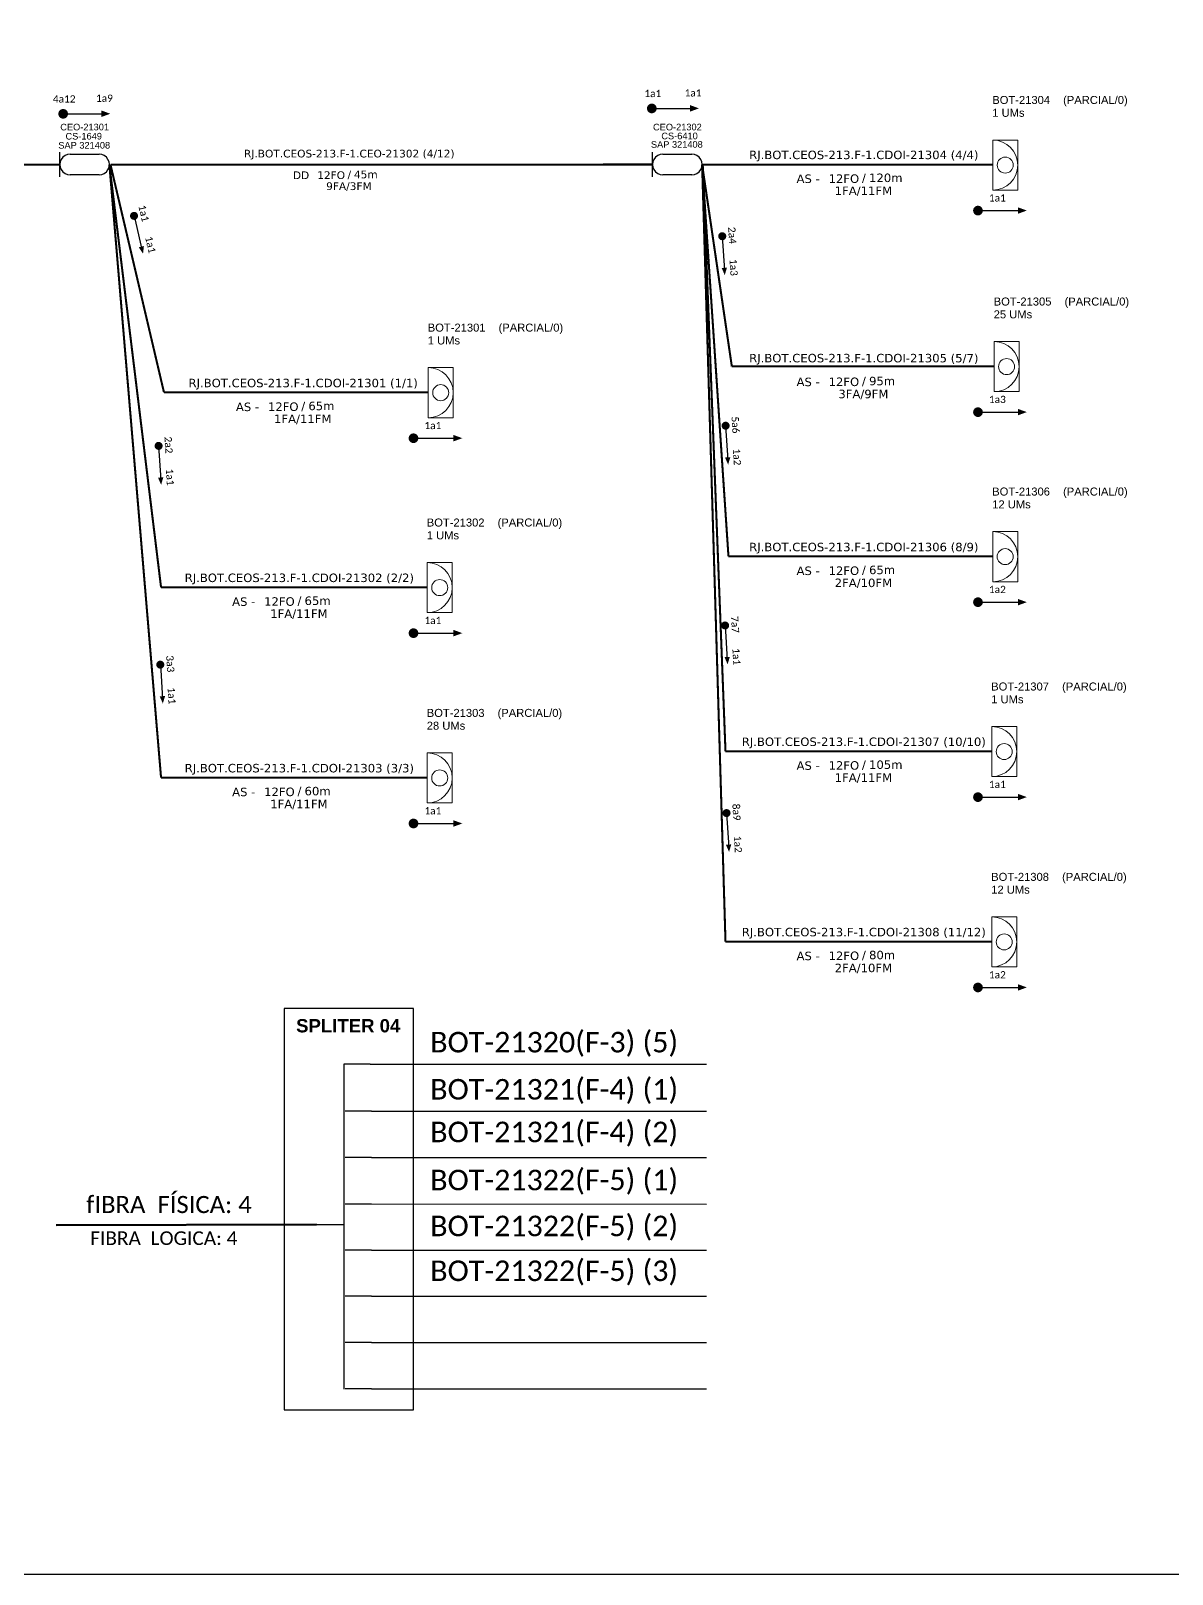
# Model space of a CAD drawing. Header units: metres. Extents: x 0 to 841, y 0 to 594.
# Drawn here: x 207.7 to 427.4, y -0.1 to 296.9 of the extents above; entities that cross this region are included whole.
import ezdxf
from ezdxf.enums import TextEntityAlignment as Align

# ---------------------------------------------------------------- set-up
doc = ezdxf.new("R2010")
doc.units = ezdxf.units.M
for name, color, linetype, lineweight in [("20.0-LEGENDA DOS CDO'S", 1, 'Continuous', 0), ('20.1-CDO_INTERIOR', 1, 'Continuous', 0), ('20.2-CDO_POSTE', 1, 'Continuous', 5), ('40.1-ETIQUETAS', 1, 'Continuous', 20)]:
    doc.layers.add(name, color=color, linetype=linetype, lineweight=lineweight)
for name, color, linetype in [('20.4-CEOS', 1, 'Continuous'), ('CAP a instalar', 1, 'Continuous'), ('SETA', 7, 'Continuous')]:
    doc.layers.add(name, color=color, linetype=linetype)
doc.styles.add('ARIAL', font='arial.ttf')
doc.styles.add('siredit', font='verdana.ttf')
doc.styles.get("Standard").update_dxf_attribs({"font": 'arial.ttf'})
doc.linetypes.add('FENCELINE1', pattern='A,0.25,-0.1,[133,ltypeshp.shx,S=0.1,R=0,X=-0.1,Y=0],-0.1,1', length=1.45)

# ---------------------------------------------------------------- blocks, each defined once
blk = doc.blocks.new('CDOE-TEXTO PADRÃO')
at = {"layer": "20.0-LEGENDA DOS CDO'S", "color": 0, "style": 'ARIAL'}
for tag, p in [('CDO_N', (0.49, 7.39)), ('CORDOALHA', (0.5, 4.33)), ('SAP', (0.51, 1.67)), ('SPLITER_1', (0.59, -0.91)), ('SPLITER_2', (0.6, -3.55)), ('(XX-XX_F)S', (0.54, -8.29)), ('(XX-XX_L)S', (0.55, -10.83)), ('UMS', (0.55, -13.15))]:
    blk.add_attdef(tag, p, '', height=1.7, rotation=0.118, dxfattribs=at)
blk.add_attdef('FIBRAS_UTILIZADAS', text='', height=1.7, rotation=0.118, dxfattribs=at).set_placement((19.77, 7.43), align=Align.CENTER)
blk = doc.blocks.new('CDOI_INT')
at = {"layer": '20.1-CDO_INTERIOR', "color": 0, "lineweight": 18}
blk.add_lwpolyline([(4.25, -4.25), (4.25, 4.25), (0, 4.25), (0, -4.25)], close=True, dxfattribs=at)
blk.add_circle((2.12, 0), 1.36, dxfattribs=at)
blk.add_arc((0, 0), 4.25, 270, 90, dxfattribs=at)
at = {"layer": "20.0-LEGENDA DOS CDO'S", "color": 0, "style": 'ARIAL'}
for tag, p in [('CDO_N', (-0.08, 10.38)), ('SPLITER_1', (21.18, 10.38)), ('SURVEY', (-0.08, 8.2)), ('SPLITER_2', (21.19, 8.68)), ('SAP', (-0.08, 6.23)), ('1:XX', (5.94, -2.22)), ('UMS', (5.94, -4.24))]:
    blk.add_attdef(tag, p, '', height=1.36, dxfattribs=at)
blk.add_attdef('FIBRAS_UTILIZADAS', text='', height=1.36, dxfattribs=at).set_placement((15.34, 10.38), align=Align.CENTER)
blk = doc.blocks.new('ETIQUETA_RS5F')
at = {"layer": '40.1-ETIQUETAS', "color": 0, "style": 'siredit'}
blk.add_text('/', height=1.5, dxfattribs=at).set_placement((1.55, -1.95), align=Align.MIDDLE_RIGHT)
for tag, p in [('ETIQUETA_R_SECUNDARIA', (1.18, 2.1)), ('ETIQUETA_R_PRIMARIA', (1.18, 4.1)), ('F_ATIVAS/F_MORTAS', (1.11, -4.24))]:
    blk.add_attdef(tag, text='', height=1.5, dxfattribs=at).set_placement(p, align=Align.MIDDLE_CENTER)
for tag, p in [('TIPO_CABO', (-6.62, -2.12)), ('CAP_CABO', (0.37, -2.09))]:
    blk.add_attdef(tag, text='', height=1.5, dxfattribs=at).set_placement(p, align=Align.MIDDLE_RIGHT)
blk.add_attdef('METROS', text='', height=1.5, dxfattribs=at).set_placement((2.11, -1.95), align=Align.MIDDLE_LEFT)
for tag, p in [('FUSÃO_1', (0.82, -8.39)), ('FUSÃO_2', (0.82, -10.6)), ('FUSÃO_3', (0.82, -12.93)), ('FUSÃO_4', (0.82, -15.14)), ('FUSÃO_5', (0.82, -17.16))]:
    blk.add_attdef(tag, text='', height=1.5, dxfattribs=at).set_placement(p, align=Align.CENTER)

msp = doc.modelspace()

# ---------------------------------------------------------------- linework, layer by layer
at = {"color": 7, "linetype": 'Continuous'}
for p, q in [((267.97, 98.02), (267.97, 35.49)), ((273.03, 98.02), (267.97, 98.02)), ((273.29, 88.97), (268.22, 88.97)), ((273.29, 80.06), (268.22, 80.06)), ((273.29, 71.1), (268.22, 71.1)), ((262.71, 67.17), (267.95, 67.17)), ((273.29, 62.23), (268.22, 62.23)), ((273.29, 53.35), (268.22, 53.35)), ((273.29, 44.43), (268.22, 44.43)), ((273.29, 35.54), (268.22, 35.54))]:
    msp.add_line(p, q, dxfattribs=at)
at = {"color": 10, "linetype": 'Continuous'}
for p, q in [((273.03, 98.02), (337.76, 98.01)), ((273.29, 88.97), (337.76, 88.96)), ((273.29, 80.08), (337.76, 80.06)), ((273.29, 71.12), (337.76, 71.1)), ((273.29, 62.24), (337.76, 62.22)), ((273.29, 53.36), (337.76, 53.35)), ((273.29, 44.45), (337.76, 44.43)), ((273.29, 35.54), (337.76, 35.52))]:
    msp.add_line(p, q, dxfattribs=at)
at = {"color": 1, "linetype": 'Continuous', "lineweight": 60}
msp.add_line((262.71, 67.17), (212.62, 67.01), dxfattribs=at)
at = {"color": 7}
for points in [[(-0.21, -0.13), (840.79, -0.13), (840.79, 593.87), (-0.21, 593.87)], [(256.49, 31.48), (281.38, 31.48), (281.38, 108.74), (256.49, 108.74)]]:
    msp.add_lwpolyline(points, close=True, dxfattribs=at)
for points, const_width in [([(326.79, 281.94, 1), (327.72, 281.94, 1)], 0.932), ([(213.49, 280.9, 1), (214.42, 280.9, 1)], 0.932), ([(227.51, 261.64, 1), (227.69, 260.89, 1)], 0.77), ([(389.57, 262.28, 1), (390.5, 262.28, 1)], 0.932), ([(340.79, 257.73, 1), (340.84, 256.96, 1)], 0.77), ([(389.57, 223.49, 1), (390.5, 223.49, 1)], 0.932), ([(341.44, 221.26, 1), (341.49, 220.49, 1)], 0.77), ([(232.3, 217.38, 1), (232.35, 216.61, 1)], 0.77), ([(280.92, 218.47, 1), (281.85, 218.47, 1)], 0.932), ([(389.57, 186.92, 1), (390.5, 186.92, 1)], 0.932), ([(280.92, 180.96, 1), (281.85, 180.96, 1)], 0.932), ([(341.34, 182.82, 1), (341.39, 182.05, 1)], 0.77), ([(232.63, 175.28, 1), (232.68, 174.51, 1)], 0.77), ([(389.57, 149.4, 1), (390.5, 149.4, 1)], 0.932), ([(341.62, 146.72, 1), (341.66, 145.95, 1)], 0.77), ([(280.92, 144.33, 1), (281.85, 144.33, 1)], 0.932), ([(389.57, 112.77, 1), (390.5, 112.77, 1)], 0.932)]:
    msp.add_lwpolyline(points, format="xyb", close=True, dxfattribs=dict(const_width=const_width))
at = {"layer": '20.4-CEOS', "color": 7}
for p, q in [((213.32, 268.75), (213.32, 273.54)), ((327.41, 268.75), (327.41, 273.54)), ((215.3, 273.13), (220.87, 273.13)), ((329.39, 273.13), (334.96, 273.13)), ((220.87, 269.16), (215.3, 269.16)), ((334.96, 269.16), (329.39, 269.16))]:
    msp.add_line(p, q, dxfattribs=at)
for centre, major_axis, start_param, end_param in [((215.3, 271.15), (1.4, 1.4), 0.785398, 3.926991), ((220.87, 271.15), (-1.4, 1.4), 2.356194, 5.497787), ((329.39, 271.15), (1.4, 1.4), 0.785398, 3.926991), ((334.96, 271.15), (-1.4, 1.4), 2.356194, 5.497787)]:
    msp.add_ellipse(centre, major_axis=major_axis, ratio=1, start_param=start_param, end_param=end_param, dxfattribs=at)
at = {"layer": 'CAP a instalar', "color": 7, "ltscale": 7, "const_width": 0.395}
for points in [[(104.28, 271.1), (213.28, 271.1)], [(223.07, 271.1), (327.41, 271.15)]]:
    msp.add_lwpolyline(points, dxfattribs=at)
at = {"layer": 'CAP a instalar', "color": 8, "linetype": 'FENCELINE1', "ltscale": 0.3, "const_width": 0.395}
for points in [[(222.85, 271.15), (232.8, 189.76)], [(222.85, 271.15), (232.8, 153.13)], [(341.44, 121.58), (336.94, 271.15)], [(337.06, 271.1), (341.44, 158.21)]]:
    msp.add_lwpolyline(points, dxfattribs=at)
at = {"layer": 'CAP a instalar', "color": 8, "linetype": 'FENCELINE1', "ltscale": 7, "const_width": 0.395}
for points in [[(223.07, 271.1), (233.36, 227.3)], [(336.94, 271.15), (342.66, 232.3)], [(336.94, 271.15), (342.01, 195.75)], [(337.06, 271.1), (392.88, 271.1)], [(342.65, 232.31), (393.22, 232.31)], [(233.36, 227.3), (284.23, 227.29)], [(342.01, 195.75), (392.87, 195.73)], [(232.8, 189.76), (283.94, 189.77)], [(341.44, 158.21), (392.59, 158.22)], [(232.8, 153.13), (283.94, 153.14)], [(341.44, 121.58), (392.59, 121.59)]]:
    msp.add_lwpolyline(points, dxfattribs=at)
at = {"layer": 'SETA'}
for points in [[(213.96, 280.9), (221.97, 280.9)], [(327.25, 281.94), (335.26, 281.94)], [(390.36, 262.27), (398.37, 262.27)], [(227.6, 261.26), (229.12, 254.82)], [(340.81, 257.34), (341.23, 250.74)], [(390.36, 223.49), (398.37, 223.49)], [(341.47, 220.87), (341.88, 214.26)], [(232.33, 216.99), (232.75, 210.38)], [(281.72, 218.47), (289.73, 218.47)], [(390.36, 186.91), (398.37, 186.91)], [(341.36, 182.44), (341.78, 175.83)], [(281.72, 180.95), (289.73, 180.95)], [(232.66, 174.9), (233.08, 168.29)], [(390.36, 149.4), (398.37, 149.4)], [(341.64, 146.34), (342.06, 139.73)], [(281.72, 144.32), (289.73, 144.32)], [(390.36, 112.77), (398.37, 112.77)]]:
    msp.add_lwpolyline(points, dxfattribs=at)
for points in [[(334.62, 282.58), (336.33, 281.95), (334.62, 281.33)], [(221.33, 281.54), (223.03, 280.92), (221.33, 280.3)], [(397.73, 262.91), (399.44, 262.29), (397.73, 261.67)], [(229.5, 255.46), (229.33, 253.97), (228.5, 255.22)], [(341.72, 251.3), (341.3, 249.86), (340.7, 251.24)], [(397.73, 224.12), (399.44, 223.5), (397.73, 222.88)], [(289.08, 219.1), (290.79, 218.48), (289.08, 217.86)], [(342.37, 214.83), (341.95, 213.39), (341.35, 214.76)], [(233.24, 210.95), (232.81, 209.51), (232.21, 210.88)], [(397.73, 187.54), (399.44, 186.92), (397.73, 186.3)], [(289.08, 181.59), (290.79, 180.96), (289.08, 180.34)], [(342.27, 176.4), (341.85, 174.96), (341.25, 176.33)], [(233.57, 168.85), (233.14, 167.41), (232.54, 168.79)], [(397.73, 150.03), (399.44, 149.41), (397.73, 148.79)], [(289.08, 144.95), (290.79, 144.33), (289.08, 143.71)], [(342.55, 140.3), (342.13, 138.86), (341.52, 140.23)], [(397.73, 113.4), (399.44, 112.78), (397.73, 112.16)]]:
    msp.add_solid(points, dxfattribs=at)

# ---------------------------------------------------------------- block references
at = {"layer": '20.2-CDO_POSTE', "color": 7}
ref = msp.add_blockref('CDOE-TEXTO PADRÃO', (218.36, 269.19), dxfattribs=dict(at, xscale=0.7484400022029878, yscale=0.7484400022029878, zscale=0.7484399999999998))
ref.add_attrib('CDO_N', 'CEO-21301', (213.4, 277.71), dxfattribs={"layer": "20.0-LEGENDA DOS CDO'S", "color": 0, "height": 1.272, "rotation": 0.118, "style": 'ARIAL'})
ref.add_attrib('CORDOALHA', 'CS-1649', (214.41, 275.95), dxfattribs={"layer": "20.0-LEGENDA DOS CDO'S", "color": 0, "height": 1.272, "rotation": 0.118, "style": 'ARIAL'})
ref.add_attrib('SAP', 'SAP 321408', (213.02, 274.2), dxfattribs={"layer": "20.0-LEGENDA DOS CDO'S", "color": 0, "height": 1.272, "rotation": 0.118, "style": 'ARIAL'})
ref = msp.add_blockref('CDOE-TEXTO PADRÃO', (332.45, 269.19), dxfattribs=dict(at, xscale=0.7484400022029878, yscale=0.7484400022029878, zscale=0.7484399999999998))
ref.add_attrib('CDO_N', 'CEO-21302', (327.49, 277.71), dxfattribs={"layer": "20.0-LEGENDA DOS CDO'S", "color": 0, "height": 1.272, "rotation": 0.118, "style": 'ARIAL'})
ref.add_attrib('CORDOALHA', 'CS-6410', (329.09, 276), dxfattribs={"layer": "20.0-LEGENDA DOS CDO'S", "color": 0, "height": 1.272, "rotation": 0.118, "style": 'ARIAL'})
ref.add_attrib('SAP', 'SAP 321408', (327.09, 274.36), dxfattribs={"layer": "20.0-LEGENDA DOS CDO'S", "color": 0, "height": 1.272, "rotation": 0.118, "style": 'ARIAL'})
at = {"layer": '40.1-ETIQUETAS', "color": 7}
ref = msp.add_blockref('ETIQUETA_RS5F', (267.85, 271.17), dxfattribs=dict(at, xscale=0.9879407872940352, yscale=0.9879407872940352, zscale=0.9879407872949979))
ref.add_attrib('ETIQUETA_R_SECUNDARIA', 'RJ.BOT.CEOS-213.F-1.CEO-21302 (4/12)', dxfattribs={"color": 0, "height": 1.4819, "style": 'siredit'}).set_placement((269.02, 273.25), align=Align.MIDDLE_CENTER)
ref.add_attrib('TIPO_CABO', 'DD', dxfattribs={"color": 0, "height": 1.482, "style": 'siredit'}).set_placement((261.31, 269.08), align=Align.MIDDLE_RIGHT)
ref.add_attrib('CAP_CABO', '12FO', dxfattribs={"color": 0, "height": 1.482, "style": 'siredit'}).set_placement((268.21, 269.1), align=Align.MIDDLE_RIGHT)
ref.add_attrib('METROS', '45m', dxfattribs={"color": 0, "height": 1.482, "style": 'siredit'}).set_placement((269.93, 269.24), align=Align.MIDDLE_LEFT)
ref.add_attrib('F_ATIVAS/F_MORTAS', '9FA/3FM', dxfattribs={"color": 0, "height": 1.482, "style": 'siredit'}).set_placement((268.95, 266.98), align=Align.MIDDLE_CENTER)
at = {"layer": 'CAP a instalar', "color": 8, "linetype": 'FENCELINE1', "ltscale": 7}
ref = msp.add_blockref('CDOI_INT', (392.88, 271.04), dxfattribs=dict(at, xscale=1.132403324769559, yscale=1.132403324769559, zscale=1.132403324769559))
ref.add_attrib('CDO_N', 'BOT-21304', (392.79, 282.8), dxfattribs={"layer": "20.0-LEGENDA DOS CDO'S", "color": 0, "height": 1.54, "style": 'ARIAL'})
ref.add_attrib('FIBRAS_UTILIZADAS', '        (PARCIAL/0)', dxfattribs={"layer": "20.0-LEGENDA DOS CDO'S", "color": 0, "height": 1.5404, "style": 'ARIAL'}).set_placement((410.25, 282.8), align=Align.CENTER)
ref.add_attrib('SURVEY', '1 UMs', (392.79, 280.33), dxfattribs={"layer": "20.0-LEGENDA DOS CDO'S", "color": 0, "height": 1.54, "style": 'ARIAL'})
ref = msp.add_blockref('ETIQUETA_RS5F', (366.77, 270.71), dxfattribs=dict(at, xscale=1.086734866023446, yscale=1.086734866024278, zscale=1.086734866024499))
ref.add_attrib('ETIQUETA_R_SECUNDARIA', 'RJ.BOT.CEOS-213.F-1.CDOI-21304 (4/4)', dxfattribs={"layer": '40.1-ETIQUETAS', "color": 0, "height": 1.6301, "style": 'siredit'}).set_placement((368.06, 273), align=Align.MIDDLE_CENTER)
ref.add_attrib('TIPO_CABO', 'AS -', dxfattribs={"layer": '40.1-ETIQUETAS', "color": 0, "height": 1.63, "style": 'siredit'}).set_placement((359.58, 268.41), align=Align.MIDDLE_RIGHT)
ref.add_attrib('CAP_CABO', '12FO', dxfattribs={"layer": '40.1-ETIQUETAS', "color": 0, "height": 1.63, "style": 'siredit'}).set_placement((367.17, 268.43), align=Align.MIDDLE_RIGHT)
ref.add_attrib('METROS', '120m', dxfattribs={"layer": '40.1-ETIQUETAS', "color": 0, "height": 1.63, "style": 'siredit'}).set_placement((369.07, 268.59), align=Align.MIDDLE_LEFT)
ref.add_attrib('F_ATIVAS/F_MORTAS', '1FA/11FM', dxfattribs={"layer": '40.1-ETIQUETAS', "color": 0, "height": 1.63, "style": 'siredit'}).set_placement((367.98, 266.1), align=Align.MIDDLE_CENTER)
ref = msp.add_blockref('CDOI_INT', (393.15, 232.25), dxfattribs=dict(at, xscale=1.132403324769559, yscale=1.132403324769559, zscale=1.132403324769559))
ref.add_attrib('CDO_N', 'BOT-21305', (393.06, 244.01), dxfattribs={"layer": "20.0-LEGENDA DOS CDO'S", "color": 0, "height": 1.54, "style": 'ARIAL'})
ref.add_attrib('FIBRAS_UTILIZADAS', '        (PARCIAL/0)', dxfattribs={"layer": "20.0-LEGENDA DOS CDO'S", "color": 0, "height": 1.5404, "style": 'ARIAL'}).set_placement((410.52, 244.01), align=Align.CENTER)
ref.add_attrib('SURVEY', '25 UMs', (393.06, 241.54), dxfattribs={"layer": "20.0-LEGENDA DOS CDO'S", "color": 0, "height": 1.54, "style": 'ARIAL'})
ref = msp.add_blockref('CDOI_INT', (284.22, 227.24), dxfattribs=dict(at, xscale=1.132403324769559, yscale=1.132403324769559, zscale=1.132403324769559))
ref.add_attrib('CDO_N', 'BOT-21301', (284.13, 238.99), dxfattribs={"layer": "20.0-LEGENDA DOS CDO'S", "color": 0, "height": 1.54, "style": 'ARIAL'})
ref.add_attrib('FIBRAS_UTILIZADAS', '        (PARCIAL/0)', dxfattribs={"layer": "20.0-LEGENDA DOS CDO'S", "color": 0, "height": 1.5404, "style": 'ARIAL'}).set_placement((301.59, 238.99), align=Align.CENTER)
ref.add_attrib('SURVEY', '1 UMs', (284.13, 236.52), dxfattribs={"layer": "20.0-LEGENDA DOS CDO'S", "color": 0, "height": 1.54, "style": 'ARIAL'})
ref = msp.add_blockref('ETIQUETA_RS5F', (366.77, 231.61), dxfattribs=dict(at, xscale=1.086734866023446, yscale=1.086734866024278, zscale=1.086734866024499))
ref.add_attrib('ETIQUETA_R_SECUNDARIA', 'RJ.BOT.CEOS-213.F-1.CDOI-21305 (5/7)', dxfattribs={"layer": '40.1-ETIQUETAS', "color": 0, "height": 1.6301, "style": 'siredit'}).set_placement((368.06, 233.89), align=Align.MIDDLE_CENTER)
ref.add_attrib('TIPO_CABO', 'AS -', dxfattribs={"layer": '40.1-ETIQUETAS', "color": 0, "height": 1.63, "style": 'siredit'}).set_placement((359.58, 229.31), align=Align.MIDDLE_RIGHT)
ref.add_attrib('CAP_CABO', '12FO', dxfattribs={"layer": '40.1-ETIQUETAS', "color": 0, "height": 1.63, "style": 'siredit'}).set_placement((367.17, 229.33), align=Align.MIDDLE_RIGHT)
ref.add_attrib('METROS', '95m', dxfattribs={"layer": '40.1-ETIQUETAS', "color": 0, "height": 1.63, "style": 'siredit'}).set_placement((369.07, 229.48), align=Align.MIDDLE_LEFT)
ref.add_attrib('F_ATIVAS/F_MORTAS', '3FA/9FM', dxfattribs={"layer": '40.1-ETIQUETAS', "color": 0, "height": 1.63, "style": 'siredit'}).set_placement((367.98, 226.99), align=Align.MIDDLE_CENTER)
ref = msp.add_blockref('ETIQUETA_RS5F', (258.86, 226.81), dxfattribs=dict(at, xscale=1.086734866023446, yscale=1.086734866024278, zscale=1.086734866024499))
ref.add_attrib('ETIQUETA_R_SECUNDARIA', 'RJ.BOT.CEOS-213.F-1.CDOI-21301 (1/1)', dxfattribs={"layer": '40.1-ETIQUETAS', "color": 0, "height": 1.6301, "style": 'siredit'}).set_placement((260.15, 229.1), align=Align.MIDDLE_CENTER)
ref.add_attrib('TIPO_CABO', 'AS -', dxfattribs={"layer": '40.1-ETIQUETAS', "color": 0, "height": 1.63, "style": 'siredit'}).set_placement((251.67, 224.51), align=Align.MIDDLE_RIGHT)
ref.add_attrib('CAP_CABO', '12FO', dxfattribs={"layer": '40.1-ETIQUETAS', "color": 0, "height": 1.63, "style": 'siredit'}).set_placement((259.26, 224.54), align=Align.MIDDLE_RIGHT)
ref.add_attrib('METROS', '65m', dxfattribs={"layer": '40.1-ETIQUETAS', "color": 0, "height": 1.63, "style": 'siredit'}).set_placement((261.15, 224.69), align=Align.MIDDLE_LEFT)
ref.add_attrib('F_ATIVAS/F_MORTAS', '1FA/11FM', dxfattribs={"layer": '40.1-ETIQUETAS', "color": 0, "height": 1.63, "style": 'siredit'}).set_placement((260.07, 222.2), align=Align.MIDDLE_CENTER)
ref = msp.add_blockref('CDOI_INT', (392.87, 195.68), dxfattribs=dict(at, xscale=1.132403324769559, yscale=1.132403324769559, zscale=1.132403324769559))
ref.add_attrib('CDO_N', 'BOT-21306', (392.77, 207.44), dxfattribs={"layer": "20.0-LEGENDA DOS CDO'S", "color": 0, "height": 1.54, "style": 'ARIAL'})
ref.add_attrib('FIBRAS_UTILIZADAS', '        (PARCIAL/0)', dxfattribs={"layer": "20.0-LEGENDA DOS CDO'S", "color": 0, "height": 1.5404, "style": 'ARIAL'}).set_placement((410.24, 207.44), align=Align.CENTER)
ref.add_attrib('SURVEY', '12 UMs', (392.78, 204.97), dxfattribs={"layer": "20.0-LEGENDA DOS CDO'S", "color": 0, "height": 1.54, "style": 'ARIAL'})
ref = msp.add_blockref('CDOI_INT', (284.03, 189.72), dxfattribs=dict(at, xscale=1.132403324769559, yscale=1.132403324769559, zscale=1.132403324769559))
ref.add_attrib('CDO_N', 'BOT-21302', (283.94, 201.48), dxfattribs={"layer": "20.0-LEGENDA DOS CDO'S", "color": 0, "height": 1.54, "style": 'ARIAL'})
ref.add_attrib('FIBRAS_UTILIZADAS', '        (PARCIAL/0)', dxfattribs={"layer": "20.0-LEGENDA DOS CDO'S", "color": 0, "height": 1.5404, "style": 'ARIAL'}).set_placement((301.4, 201.48), align=Align.CENTER)
ref.add_attrib('SURVEY', '1 UMs', (283.94, 199.01), dxfattribs={"layer": "20.0-LEGENDA DOS CDO'S", "color": 0, "height": 1.54, "style": 'ARIAL'})
ref = msp.add_blockref('ETIQUETA_RS5F', (366.77, 195.26), dxfattribs=dict(at, xscale=1.086734866023446, yscale=1.086734866024278, zscale=1.086734866024499))
ref.add_attrib('ETIQUETA_R_SECUNDARIA', 'RJ.BOT.CEOS-213.F-1.CDOI-21306 (8/9)', dxfattribs={"layer": '40.1-ETIQUETAS', "color": 0, "height": 1.6301, "style": 'siredit'}).set_placement((368.06, 197.54), align=Align.MIDDLE_CENTER)
ref.add_attrib('TIPO_CABO', 'AS -', dxfattribs={"layer": '40.1-ETIQUETAS', "color": 0, "height": 1.63, "style": 'siredit'}).set_placement((359.58, 192.96), align=Align.MIDDLE_RIGHT)
ref.add_attrib('CAP_CABO', '12FO', dxfattribs={"layer": '40.1-ETIQUETAS', "color": 0, "height": 1.63, "style": 'siredit'}).set_placement((367.17, 192.98), align=Align.MIDDLE_RIGHT)
ref.add_attrib('METROS', '65m', dxfattribs={"layer": '40.1-ETIQUETAS', "color": 0, "height": 1.63, "style": 'siredit'}).set_placement((369.07, 193.13), align=Align.MIDDLE_LEFT)
ref.add_attrib('F_ATIVAS/F_MORTAS', '2FA/10FM', dxfattribs={"layer": '40.1-ETIQUETAS', "color": 0, "height": 1.63, "style": 'siredit'}).set_placement((367.98, 190.64), align=Align.MIDDLE_CENTER)
ref = msp.add_blockref('ETIQUETA_RS5F', (258.13, 189.33), dxfattribs=dict(at, xscale=1.086734866023446, yscale=1.086734866024278, zscale=1.086734866024499))
ref.add_attrib('ETIQUETA_R_SECUNDARIA', 'RJ.BOT.CEOS-213.F-1.CDOI-21302 (2/2)', dxfattribs={"layer": '40.1-ETIQUETAS', "color": 0, "height": 1.6301, "style": 'siredit'}).set_placement((259.41, 191.61), align=Align.MIDDLE_CENTER)
ref.add_attrib('TIPO_CABO', 'AS -', dxfattribs={"layer": '40.1-ETIQUETAS', "color": 0, "height": 1.63, "style": 'siredit'}).set_placement((250.94, 187.03), align=Align.MIDDLE_RIGHT)
ref.add_attrib('CAP_CABO', '12FO', dxfattribs={"layer": '40.1-ETIQUETAS', "color": 0, "height": 1.63, "style": 'siredit'}).set_placement((258.52, 187.05), align=Align.MIDDLE_RIGHT)
ref.add_attrib('METROS', '65m', dxfattribs={"layer": '40.1-ETIQUETAS', "color": 0, "height": 1.63, "style": 'siredit'}).set_placement((260.42, 187.2), align=Align.MIDDLE_LEFT)
ref.add_attrib('F_ATIVAS/F_MORTAS', '1FA/11FM', dxfattribs={"layer": '40.1-ETIQUETAS', "color": 0, "height": 1.63, "style": 'siredit'}).set_placement((259.33, 184.71), align=Align.MIDDLE_CENTER)
ref = msp.add_blockref('CDOI_INT', (392.68, 158.16), dxfattribs=dict(at, xscale=1.132403324769559, yscale=1.132403324769559, zscale=1.132403324769559))
ref.add_attrib('CDO_N', 'BOT-21307', (392.58, 169.92), dxfattribs={"layer": "20.0-LEGENDA DOS CDO'S", "color": 0, "height": 1.54, "style": 'ARIAL'})
ref.add_attrib('FIBRAS_UTILIZADAS', '        (PARCIAL/0)', dxfattribs={"layer": "20.0-LEGENDA DOS CDO'S", "color": 0, "height": 1.5404, "style": 'ARIAL'}).set_placement((410.05, 169.92), align=Align.CENTER)
ref.add_attrib('SURVEY', '1 UMs', (392.59, 167.45), dxfattribs={"layer": "20.0-LEGENDA DOS CDO'S", "color": 0, "height": 1.54, "style": 'ARIAL'})
ref = msp.add_blockref('CDOI_INT', (284.03, 153.09), dxfattribs=dict(at, xscale=1.132403324769559, yscale=1.132403324769559, zscale=1.132403324769559))
ref.add_attrib('CDO_N', 'BOT-21303', (283.94, 164.84), dxfattribs={"layer": "20.0-LEGENDA DOS CDO'S", "color": 0, "height": 1.54, "style": 'ARIAL'})
ref.add_attrib('FIBRAS_UTILIZADAS', '        (PARCIAL/0)', dxfattribs={"layer": "20.0-LEGENDA DOS CDO'S", "color": 0, "height": 1.5404, "style": 'ARIAL'}).set_placement((301.4, 164.84), align=Align.CENTER)
ref.add_attrib('SURVEY', '28 UMs', (283.94, 162.38), dxfattribs={"layer": "20.0-LEGENDA DOS CDO'S", "color": 0, "height": 1.54, "style": 'ARIAL'})
ref = msp.add_blockref('ETIQUETA_RS5F', (366.77, 157.77), dxfattribs=dict(at, xscale=1.086734866023446, yscale=1.086734866024278, zscale=1.086734866024499))
ref.add_attrib('ETIQUETA_R_SECUNDARIA', 'RJ.BOT.CEOS-213.F-1.CDOI-21307 (10/10)', dxfattribs={"layer": '40.1-ETIQUETAS', "color": 0, "height": 1.6301, "style": 'siredit'}).set_placement((368.06, 160.06), align=Align.MIDDLE_CENTER)
ref.add_attrib('TIPO_CABO', 'AS -', dxfattribs={"layer": '40.1-ETIQUETAS', "color": 0, "height": 1.63, "style": 'siredit'}).set_placement((359.58, 155.47), align=Align.MIDDLE_RIGHT)
ref.add_attrib('CAP_CABO', '12FO', dxfattribs={"layer": '40.1-ETIQUETAS', "color": 0, "height": 1.63, "style": 'siredit'}).set_placement((367.17, 155.5), align=Align.MIDDLE_RIGHT)
ref.add_attrib('METROS', '105m', dxfattribs={"layer": '40.1-ETIQUETAS', "color": 0, "height": 1.63, "style": 'siredit'}).set_placement((369.07, 155.65), align=Align.MIDDLE_LEFT)
ref.add_attrib('F_ATIVAS/F_MORTAS', '1FA/11FM', dxfattribs={"layer": '40.1-ETIQUETAS', "color": 0, "height": 1.63, "style": 'siredit'}).set_placement((367.98, 153.16), align=Align.MIDDLE_CENTER)
ref = msp.add_blockref('ETIQUETA_RS5F', (258.13, 152.7), dxfattribs=dict(at, xscale=1.086734866023446, yscale=1.086734866024278, zscale=1.086734866024499))
ref.add_attrib('ETIQUETA_R_SECUNDARIA', 'RJ.BOT.CEOS-213.F-1.CDOI-21303 (3/3)', dxfattribs={"layer": '40.1-ETIQUETAS', "color": 0, "height": 1.6301, "style": 'siredit'}).set_placement((259.41, 154.98), align=Align.MIDDLE_CENTER)
ref.add_attrib('TIPO_CABO', 'AS -', dxfattribs={"layer": '40.1-ETIQUETAS', "color": 0, "height": 1.63, "style": 'siredit'}).set_placement((250.94, 150.4), align=Align.MIDDLE_RIGHT)
ref.add_attrib('CAP_CABO', '12FO', dxfattribs={"layer": '40.1-ETIQUETAS', "color": 0, "height": 1.63, "style": 'siredit'}).set_placement((258.52, 150.42), align=Align.MIDDLE_RIGHT)
ref.add_attrib('METROS', '60m', dxfattribs={"layer": '40.1-ETIQUETAS', "color": 0, "height": 1.63, "style": 'siredit'}).set_placement((260.42, 150.57), align=Align.MIDDLE_LEFT)
ref.add_attrib('F_ATIVAS/F_MORTAS', '1FA/11FM', dxfattribs={"layer": '40.1-ETIQUETAS', "color": 0, "height": 1.63, "style": 'siredit'}).set_placement((259.33, 148.08), align=Align.MIDDLE_CENTER)
ref = msp.add_blockref('CDOI_INT', (392.68, 121.53), dxfattribs=dict(at, xscale=1.132403324769559, yscale=1.132403324769559, zscale=1.132403324769559))
ref.add_attrib('CDO_N', 'BOT-21308', (392.58, 133.29), dxfattribs={"layer": "20.0-LEGENDA DOS CDO'S", "color": 0, "height": 1.54, "style": 'ARIAL'})
ref.add_attrib('FIBRAS_UTILIZADAS', '        (PARCIAL/0)', dxfattribs={"layer": "20.0-LEGENDA DOS CDO'S", "color": 0, "height": 1.5404, "style": 'ARIAL'}).set_placement((410.05, 133.29), align=Align.CENTER)
ref.add_attrib('SURVEY', '12 UMs', (392.59, 130.82), dxfattribs={"layer": "20.0-LEGENDA DOS CDO'S", "color": 0, "height": 1.54, "style": 'ARIAL'})
ref = msp.add_blockref('ETIQUETA_RS5F', (366.77, 121.14), dxfattribs=dict(at, xscale=1.086734866023446, yscale=1.086734866024278, zscale=1.086734866024499))
ref.add_attrib('ETIQUETA_R_SECUNDARIA', 'RJ.BOT.CEOS-213.F-1.CDOI-21308 (11/12)', dxfattribs={"layer": '40.1-ETIQUETAS', "color": 0, "height": 1.6301, "style": 'siredit'}).set_placement((368.06, 123.43), align=Align.MIDDLE_CENTER)
ref.add_attrib('TIPO_CABO', 'AS -', dxfattribs={"layer": '40.1-ETIQUETAS', "color": 0, "height": 1.63, "style": 'siredit'}).set_placement((359.58, 118.84), align=Align.MIDDLE_RIGHT)
ref.add_attrib('CAP_CABO', '12FO', dxfattribs={"layer": '40.1-ETIQUETAS', "color": 0, "height": 1.63, "style": 'siredit'}).set_placement((367.17, 118.87), align=Align.MIDDLE_RIGHT)
ref.add_attrib('METROS', '80m', dxfattribs={"layer": '40.1-ETIQUETAS', "color": 0, "height": 1.63, "style": 'siredit'}).set_placement((369.07, 119.02), align=Align.MIDDLE_LEFT)
ref.add_attrib('F_ATIVAS/F_MORTAS', '2FA/10FM', dxfattribs={"layer": '40.1-ETIQUETAS', "color": 0, "height": 1.63, "style": 'siredit'}).set_placement((367.98, 116.53), align=Align.MIDDLE_CENTER)

# ---------------------------------------------------------------- texts
at = {"attachment_point": 5}
for s, insert, char_height, width in [('\\C7;\\fCalibri|b0|i0|c0|p34;1a1', (327.45, 284.81), 1.3976, 23.6268), ('{\\fCalibri|b0|i0|c0|p34;\\C7;1a1}', (335.2, 284.93), 1.3976, 23.6268), ('{\\fCalibri|b0|i0|c0|p34;\\C7;4a12}', (214.16, 283.77), 1.3976, 23.6268), ('{\\fCalibri|b0|i0|c0|p34;\\C7;1a9}', (221.9, 283.9), 1.3976, 23.6268), ('\\C7;\\fCalibri|b0|i0|c0|p34;1a1', (393.77, 264.72), 1.3976, 23.6268), ('\\C7;\\fCalibri|b0|i0|c0|p34;1a3', (393.77, 225.93), 1.3976, 23.6268), ('{\\fCalibri|b0|i0|c0|p34;\\C7;1a1}', (285.12, 220.91), 1.3976, 23.6268), ('\\C7;\\fCalibri|b0|i0|c0|p34;1a2', (393.77, 189.36), 1.3976, 23.6268), ('{\\fCalibri|b0|i0|c0|p34;\\C7;1a1}', (285.12, 183.4), 1.3976, 23.6268), ('{\\fCalibri|b0|i0|c0|p34;\\C7;1a1}', (393.77, 151.84), 1.3976, 23.6268), ('{\\fCalibri|b0|i0|c0|p34;\\C7;1a1}', (285.12, 146.77), 1.3976, 23.6268), ('\\C7;\\fCalibri|b0|i0|c0|p34;1a2', (393.77, 115.21), 1.3976, 23.6268), ('{\\fArial|b1|i0|c0|p34;\\C10;SPLITER 04}', (268.82, 105.39), 2.5564, 24.8832), ('\\pxt3.2809;{\\fCalibri|b0|i0|c0|p34;\\C7;BOT-21320(F-3) (5)}', (308.46, 101.82), 3.9501, 58.9109), ('\\pxt3.2809;\\C1;\\fCalibri|b0|i0|c0|p34;BOT-21321(F-4) (1)', (308.46, 92.75), 3.9501, 58.9109), ('\\pxt3.2809;\\C1;\\fCalibri|b0|i0|c0|p34;BOT-21321(F-4) (2)', (308.46, 84.54), 3.9501, 58.9109), ('\\pxt3.2809;{\\fCalibri|b0|i0|c0|p34;\\C7;BOT-21322(F-5) (1)}', (308.46, 75.29), 3.9501, 58.9109), ('{\\fCalibri|b0|i0|c0|p34;\\C7;fIBRA  FÍSICA: 4}', (234.32, 70.98), 3.2918, 49.7664), ('\\pxt3.2809;{\\fCalibri|b0|i0|c0|p34;\\C7;BOT-21322(F-5) (2)}', (308.46, 66.45), 3.9501, 58.9109), ('{\\fCalibri|b0|i0|c0|p34;\\C7;FIBRA  LOGICA: 4}', (233.33, 64.51), 2.6336, 49.7664), ('\\pxt3.2809;{\\fCalibri|b0|i0|c0|p34;\\C7;BOT-21322(F-5) (3)}', (308.46, 57.82), 3.9501, 58.9109)]:
    msp.add_mtext(s, dxfattribs=dict(at, insert=insert, char_height=char_height, width=width))
at = {"char_height": 1.4014, "width": 19.5263, "attachment_point": 5}
for s, insert, rotation in [('{\\fCalibri|b0|i0|c0|p34;\\C7;1a1}', (229.46, 261.75), 283.2165), ('\\C7;\\fCalibri|b0|i0|c0|p34;2a4', (342.73, 257.51), 273.6303), ('{\\fCalibri|b0|i0|c0|p34;\\C7;1a1}', (230.76, 255.71), 283.2165), ('{\\fCalibri|b0|i0|c0|p34;\\C7;1a3}', (343, 251.35), 273.6303), ('\\C7;\\fCalibri|b0|i0|c0|p34;5a6', (343.38, 221.04), 273.6303), ('{\\fCalibri|b0|i0|c0|p34;\\C7;2a2}', (234.24, 217.16), 273.6303), ('{\\fCalibri|b0|i0|c0|p34;\\C7;1a2}', (343.65, 214.87), 273.6303), ('{\\fCalibri|b0|i0|c0|p34;\\C7;1a1}', (234.52, 210.99), 273.6303), ('\\C7;\\fCalibri|b0|i0|c0|p34;7a7', (343.28, 182.61), 273.6303), ('{\\fCalibri|b0|i0|c0|p34;\\C7;3a3}', (234.57, 175.06), 273.6303), ('{\\fCalibri|b0|i0|c0|p34;\\C7;1a1}', (343.55, 176.44), 273.6303), ('{\\fCalibri|b0|i0|c0|p34;\\C7;1a1}', (234.85, 168.9), 273.6303), ('\\C7;\\fCalibri|b0|i0|c0|p34;8a9', (343.55, 146.51), 273.6303), ('{\\fCalibri|b0|i0|c0|p34;\\C7;1a2}', (343.83, 140.34), 273.6303)]:
    msp.add_mtext(s, dxfattribs=dict(at, insert=insert, rotation=rotation))

doc.saveas('drawing.dxf')
